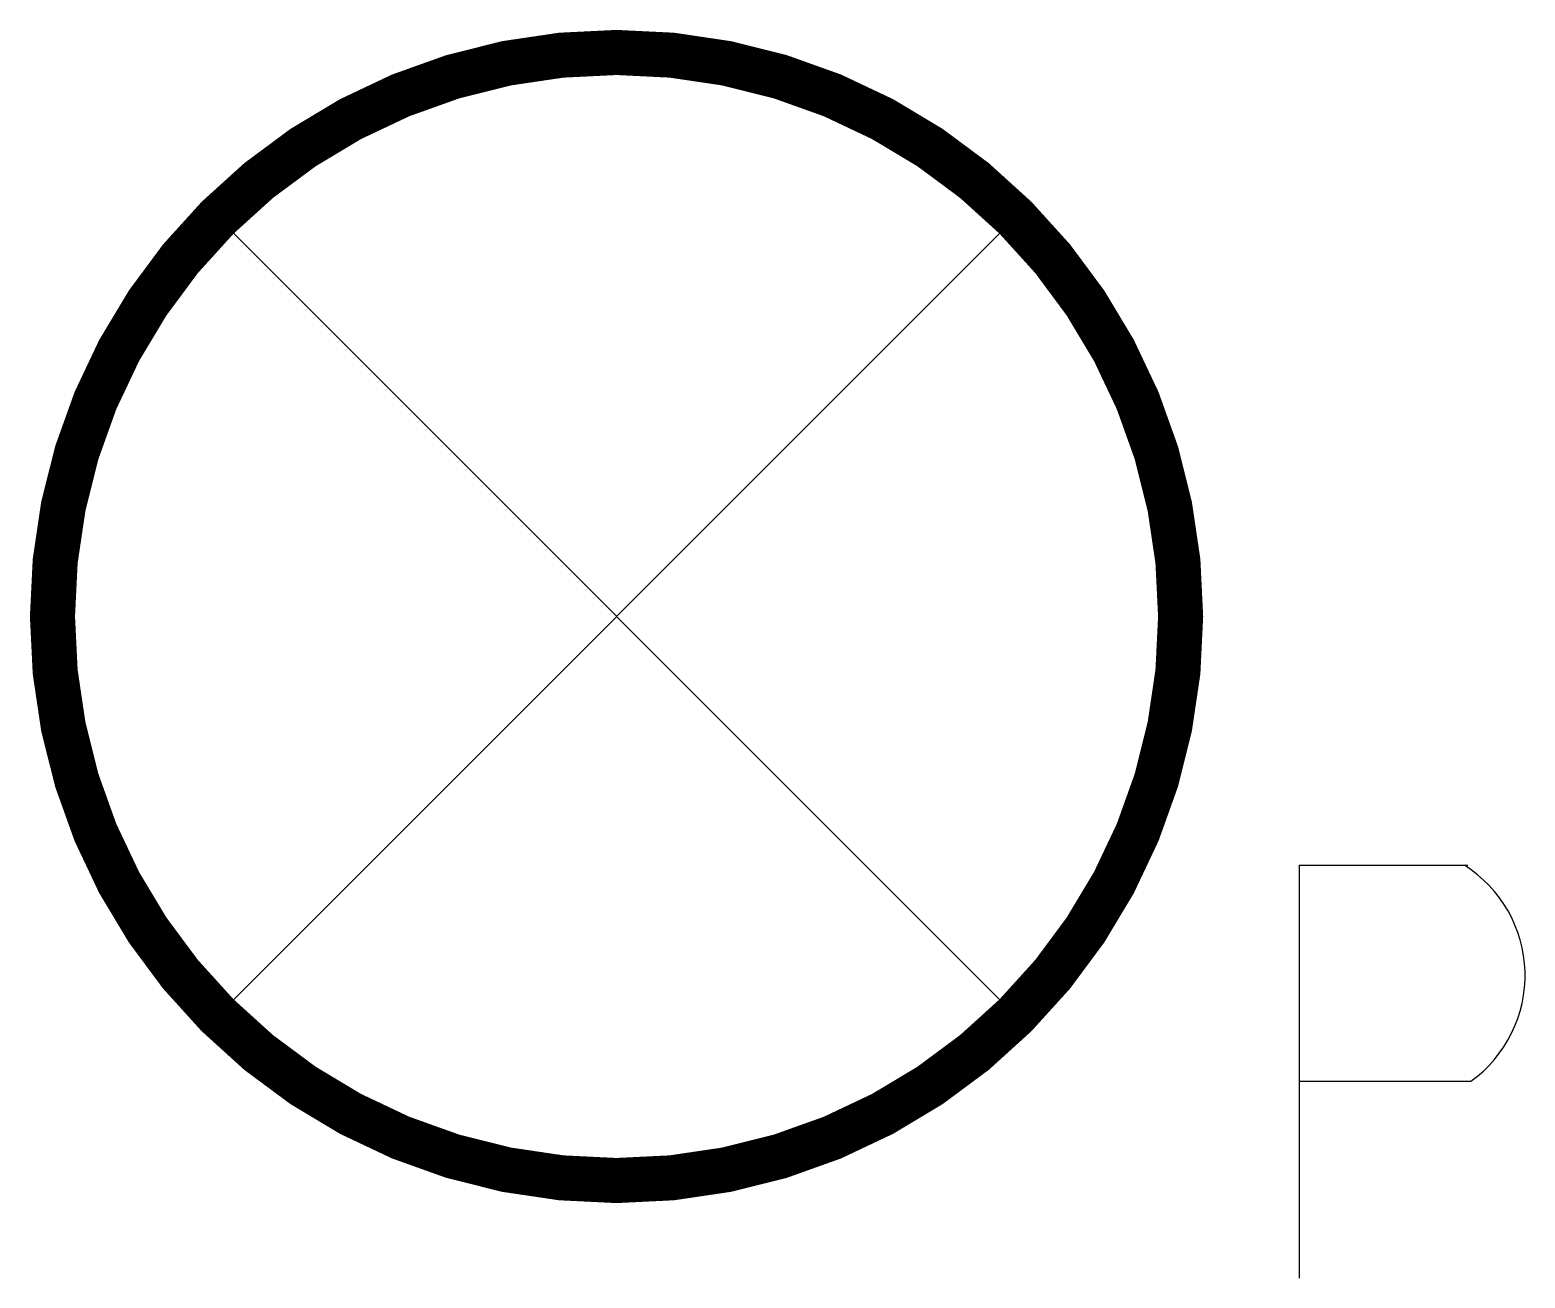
# Model space of a CAD drawing. Header units: millimetres. Extents: x -260 to 403, y -293 to 260.
import ezdxf
from ezdxf.enums import TextEntityAlignment as Align

# ---------------------------------------------------------------- set-up
doc = ezdxf.new("R2010")
doc.units = ezdxf.units.MM
doc.styles.add('_TEL_DIM', font='SIMPLEX', dxfattribs={"width": 0.8, "height": 3.5, "bigfont": 'HZTXT'})

msp = doc.modelspace()

# ---------------------------------------------------------------- linework, layer by layer
for p, q in [((176.78, 176.78), (-176.78, -176.78)), ((-176.78, 176.78), (176.78, -176.78)), ((302.6, -110.27), (302.6, -293.24)), ((302.6, -110.27), (377.28, -110.27)), ((302.6, -205.98), (378.68, -205.98))]:
    msp.add_line(p, q)
at = {"const_width": 20}
msp.add_lwpolyline([(0, 250, -1), (0, -250, -1), (0, 250, -0.117735)], format="xyb", dxfattribs=at)
msp.add_circle((0, 0), 250)
msp.add_arc((344.82, -159.08), 57.85, 305.83303, 57.53884)
for p in [(0, 250), (-250, 0), (250, 0), (0, -250)]:
    msp.add_point(p)

# ---------------------------------------------------------------- texts
at = {"color": 7, "style": '_TEL_DIM', "flags": 1}
msp.add_attdef('A', text='', height=0.01, dxfattribs=at).set_placement((0, 0), align=Align.MIDDLE_CENTER)

doc.saveas('drawing.dxf')
